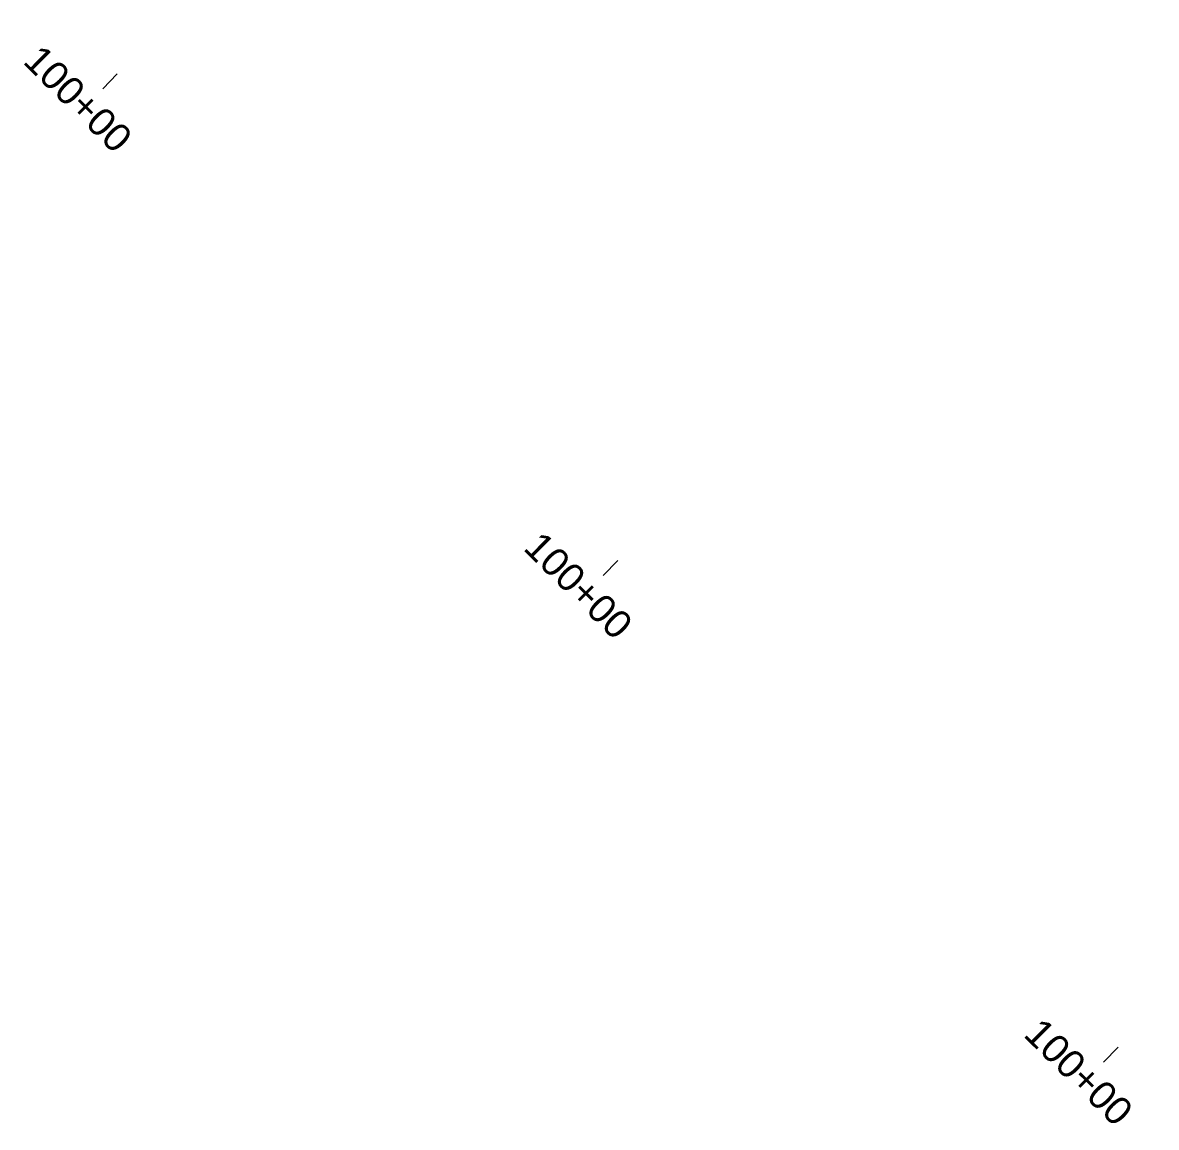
# Model space of a CAD drawing. Header units: feet. Extents: x -173233 to 8939709, y -5822937 to 440401.
# Drawn here: x 6595233.2 to 6595395.6, y -5523329.8 to -5523171.5 of the extents above; entities that cross this region are included whole.
import ezdxf

# ---------------------------------------------------------------- set-up
doc = ezdxf.new("R2010")
doc.units = ezdxf.units.FT
doc.header["$MEASUREMENT"] = 0
doc.layers.add('0 @ 40 (1)', color=7, linetype='Continuous')
doc.layers.add('CHC-CURB-EOP', color=5, linetype='Continuous', lineweight=25)
doc.layers.add('DIMS', color=7, linetype='Continuous', lineweight=5)
doc.styles.add('MTCS Standard', font='arial.ttf', dxfattribs={"height": 0.08})

# ---------------------------------------------------------------- blocks, each defined once
blk = doc.blocks.new('sim')
at = {"layer": 'DIMS'}
blk.add_line((4420392.96, -1421445.73), (4420392.96, -1421448.73), dxfattribs=at)
at = {"layer": '0 @ 40 (1)', "style": 'MTCS Standard'}
blk.add_text('100+00', height=4, rotation=359.4124, dxfattribs=at).set_placement((4420382, -1421454.09))

msp = doc.modelspace()

# ---------------------------------------------------------------- block references
at = {"layer": 'CHC-CURB-EOP', "lineweight": 30, "rotation": 315.79572452177}
for p in [(4417508.52, -1422223.13), (4417508.52, -1422223.13), (4417508.52, -1422223.13), (4417580.21, -1422292.86), (4417580.21, -1422292.86), (4417580.21, -1422292.86), (4417651.89, -1422362.58), (4417651.89, -1422362.58), (4417651.89, -1422362.58)]:
    msp.add_blockref('sim', p, dxfattribs=at)

doc.saveas('drawing.dxf')
